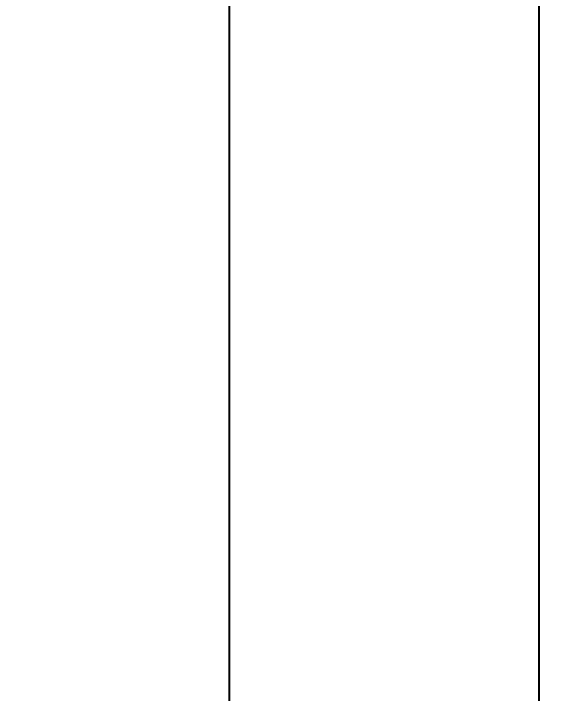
# Model space of a CAD drawing. Header units: inches. Extents: x 4017 to 5703, y -944 to 2840.
# Drawn here: x 5397.82 to 5413.74, y 395.16 to 414.45 of the extents above; entities that cross this region are included whole.
import ezdxf

# ---------------------------------------------------------------- set-up
doc = ezdxf.new("R2010")
doc.units = ezdxf.units.IN
doc.header["$MEASUREMENT"] = 0
doc.layers.get('0').update_dxf_attribs({"color": 5})
doc.layers.get('DEFPOINTS').update_dxf_attribs({"color": 254})
doc.layers.add('A-dim-work', color=8, linetype='Continuous')
doc.styles.add('hebtovna', font='hebtovna.shx', dxfattribs={"width": 0.7})
doc.dimstyles.new('Copy of gl-D10', dxfattribs={"dimtxt": 2, "dimasz": 1, "dimexe": 1, "dimexo": 1, "dimgap": 1, "dimtad": 0, "dimdec": 1, "dimzin": 0, "dimdsep": 46, "dimtxsty": 'hebtovna', "dimblk": 'OBLIQUE', "dimblk1": 'OBLIQUE', "dimblk2": 'OBLIQUE', "dimcen": 0, "dimdle": 0.5, "dimclrd": 256, "dimclre": 256, "dimclrt": 256, "dimadec": 0, "dimazin": 0, "dimtfac": 0.05, "dimtdec": 1, "dimtix": 1, "dimtmove": 2, "dimatfit": 0, "dimfxl": 1, "dimfxlon": 1, "dimtvp": 0.75, "dimtolj": 1, "dimtzin": 0, "dimarcsym": 0})

# ---------------------------------------------------------------- blocks, each defined once
blk = doc.blocks.new('_Oblique')
at = {"color": 0, "linetype": 'ByBlock', "lineweight": -2}
blk.add_line((-0.5, -0.5), (0.5, 0.5), dxfattribs=at)
blk = doc.blocks.new('*D436')
at = {"layer": 'A-dim-work', "color": 6, "lineweight": -2, "ltscale": 0.0005, "transparency": 16777216}
for p, q in [((5403.945, 374.128), (5403.945, 477.541)), ((5402.945, 477.041), (5404.945, 477.041)), ((5402.945, 374.628), (5404.945, 374.628))]:
    blk.add_line(p, q, dxfattribs=at)
at = {"layer": 'DEFPOINTS', "color": 0, "ltscale": 0.0005, "transparency": 16777216}
for p in [(5347.181, 477.041), (5403.945, 477.041), (5347.181, 374.628)]:
    blk.add_point(p, dxfattribs=at)
at = {"layer": 'A-dim-work', "color": 6, "lineweight": -2, "ltscale": 0.0005, "transparency": 16777216}
for p, rotation in [((5403.945, 477.041), 90), ((5403.945, 374.628), 270)]:
    blk.add_blockref('_Oblique', p, dxfattribs=dict(at, rotation=rotation))
at = {"layer": 'A-dim-work', "color": 6, "ltscale": 0.0005, "transparency": 16777216, "insert": (5401.695, 425.834), "char_height": 3, "attachment_point": 5, "rotation": 90, "style": 'hebtovna'}
blk.add_mtext('\\A1;102.4', dxfattribs=at)
blk = doc.blocks.new('*D546')
at = {"layer": 'A-dim-work', "color": 6, "lineweight": -2, "ltscale": 0.0005, "transparency": 16777216}
for p, q in [((5412.742, 374.128), (5412.742, 632.13)), ((5411.742, 631.63), (5413.742, 631.63)), ((5411.742, 374.628), (5413.742, 374.628))]:
    blk.add_line(p, q, dxfattribs=at)
at = {"layer": 'DEFPOINTS', "color": 0, "ltscale": 0.0005, "transparency": 16777216}
for p in [(5377.145, 631.63), (5412.742, 631.63), (5406.405, 374.628)]:
    blk.add_point(p, dxfattribs=at)
at = {"layer": 'A-dim-work', "color": 6, "lineweight": -2, "ltscale": 0.0005, "transparency": 16777216}
for p, rotation in [((5412.742, 631.63), 90), ((5412.742, 374.628), 270)]:
    blk.add_blockref('_Oblique', p, dxfattribs=dict(at, rotation=rotation))
at = {"layer": 'A-dim-work', "color": 6, "ltscale": 0.0005, "transparency": 16777216, "insert": (5410.492, 503.129), "char_height": 3, "attachment_point": 5, "rotation": 90, "style": 'hebtovna'}
blk.add_mtext('\\A1;257.0', dxfattribs=at)

msp = doc.modelspace()

# ---------------------------------------------------------------- dimensions: what is measured, and where the dimension line sits
at = {"layer": 'A-dim-work', "ltscale": 0.0005}
for base, p1, p2, picture, middle in [((5412.742, 631.63), (5406.405, 374.628), (5377.145, 631.63), '*D546', (5410.492, 503.129)), ((5403.945, 477.041), (5347.181, 374.628), (5347.181, 477.041), '*D436', (5401.695, 425.834))]:
    dim = msp.add_linear_dim(base=base, p1=p1, p2=p2, angle=90, dimstyle='Copy of gl-D10', override={"dimtxt": 3, "dimclrd": 6, "dimclre": 6, "dimclrt": 6}, dxfattribs=at)
    dim.commit()
    dim.dimension.update_dxf_attribs({"geometry": picture, "text_midpoint": middle})

doc.saveas('drawing.dxf')
